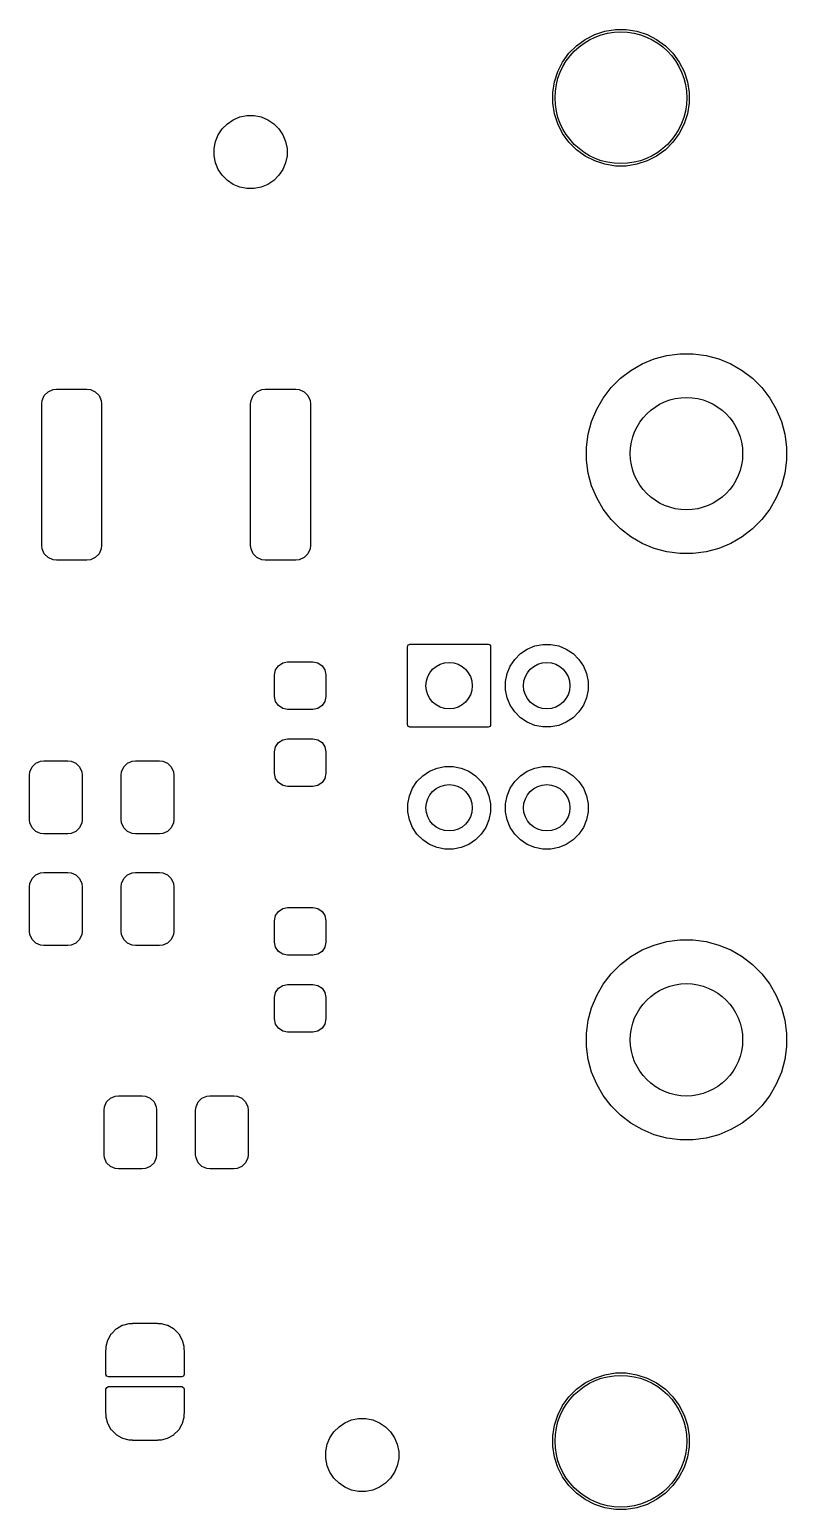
# Model space of a CAD drawing. Header units: inches. Extents: x 4.78 to 7.1, y -3.93 to -2.68.
# Drawn here: x 6.492 to 7.102, y -3.874 to -2.681 of the extents above; entities that cross this region are included whole.
import ezdxf

# ---------------------------------------------------------------- set-up
doc = ezdxf.new("R2010")
doc.units = ezdxf.units.IN
doc.header["$MEASUREMENT"] = 0
doc.layers.add('BLACK', color=250, linetype='CONTINUOUS')

msp = doc.modelspace()

# ---------------------------------------------------------------- linework, layer by layer
at = {"layer": 'BLACK', "linetype": 'CONTINUOUS'}
for p, q in [((6.9474, -2.6853), (6.9556, -2.6826)), ((6.9556, -2.6826), (6.9642, -2.6813)), ((6.9642, -2.6813), (6.9728, -2.6813)), ((6.9728, -2.6813), (6.9814, -2.6826)), ((6.9814, -2.6826), (6.9896, -2.6853)), ((6.9266, -2.7004), (6.9327, -2.6943)), ((6.9327, -2.6943), (6.9397, -2.6892)), ((6.9397, -2.6892), (6.9474, -2.6853)), ((6.9896, -2.6853), (6.9973, -2.6892)), ((6.9973, -2.6892), (7.0043, -2.6943)), ((7.0043, -2.6943), (7.0104, -2.7004)), ((6.9215, -2.7074), (6.9266, -2.7004)), ((7.0104, -2.7004), (7.0155, -2.7074)), ((6.9149, -2.7234), (6.9176, -2.7151)), ((6.9176, -2.7151), (6.9215, -2.7074)), ((7.0155, -2.7074), (7.0194, -2.7151)), ((7.0194, -2.7151), (7.0221, -2.7234)), ((6.9136, -2.7319), (6.9149, -2.7234)), ((7.0221, -2.7234), (7.0235, -2.7319)), ((6.9136, -2.7405), (6.9136, -2.7319)), ((6.9149, -2.7491), (6.9136, -2.7405)), ((7.0235, -2.7405), (7.0221, -2.7491)), ((7.0235, -2.7319), (7.0235, -2.7405)), ((6.6513, -2.7572), (6.6561, -2.754)), ((6.6561, -2.754), (6.6614, -2.7517)), ((6.6614, -2.7517), (6.6671, -2.7506)), ((6.6671, -2.7506), (6.6729, -2.7506)), ((6.6729, -2.7506), (6.6786, -2.7517)), ((6.6786, -2.7517), (6.6839, -2.754)), ((6.6839, -2.754), (6.6887, -2.7572)), ((6.9176, -2.7573), (6.9149, -2.7491)), ((7.0221, -2.7491), (7.0194, -2.7573)), ((6.6417, -2.7714), (6.644, -2.7661)), ((6.644, -2.7661), (6.6472, -2.7613)), ((6.6472, -2.7613), (6.6513, -2.7572)), ((6.6887, -2.7572), (6.6928, -2.7613)), ((6.6928, -2.7613), (6.696, -2.7661)), ((6.696, -2.7661), (6.6983, -2.7714)), ((6.9215, -2.765), (6.9176, -2.7573)), ((6.9266, -2.772), (6.9215, -2.765)), ((7.0155, -2.765), (7.0104, -2.772)), ((7.0194, -2.7573), (7.0155, -2.765)), ((6.6406, -2.7771), (6.6417, -2.7714)), ((6.6406, -2.7829), (6.6406, -2.7771)), ((6.6983, -2.7714), (6.6994, -2.7771)), ((6.6994, -2.7771), (6.6994, -2.7829)), ((6.9327, -2.7781), (6.9266, -2.772)), ((6.9397, -2.7832), (6.9327, -2.7781)), ((7.0043, -2.7781), (6.9973, -2.7832)), ((7.0104, -2.772), (7.0043, -2.7781)), ((6.6417, -2.7886), (6.6406, -2.7829)), ((6.644, -2.7939), (6.6417, -2.7886)), ((6.6983, -2.7886), (6.696, -2.7939)), ((6.6994, -2.7829), (6.6983, -2.7886)), ((6.9474, -2.7871), (6.9397, -2.7832)), ((6.9556, -2.7898), (6.9474, -2.7871)), ((6.9642, -2.7912), (6.9556, -2.7898)), ((6.9814, -2.7898), (6.9728, -2.7912)), ((6.9896, -2.7871), (6.9814, -2.7898)), ((6.9973, -2.7832), (6.9896, -2.7871)), ((6.6472, -2.7987), (6.644, -2.7939)), ((6.6513, -2.8028), (6.6472, -2.7987)), ((6.6928, -2.7987), (6.6887, -2.8028)), ((6.696, -2.7939), (6.6928, -2.7987)), ((6.9728, -2.7912), (6.9642, -2.7912)), ((6.6561, -2.806), (6.6513, -2.8028)), ((6.6614, -2.8083), (6.6561, -2.806)), ((6.6671, -2.8094), (6.6614, -2.8083)), ((6.6729, -2.8094), (6.6671, -2.8094)), ((6.6786, -2.8083), (6.6729, -2.8094)), ((6.6839, -2.806), (6.6786, -2.8083)), ((6.6887, -2.8028), (6.6839, -2.806)), ((6.9954, -2.9466), (7.0056, -2.9438)), ((7.0056, -2.9438), (7.0161, -2.9425)), ((7.0161, -2.9425), (7.0266, -2.9425)), ((7.0266, -2.9425), (7.0371, -2.9438)), ((7.0371, -2.9438), (7.0473, -2.9466)), ((6.9681, -2.9623), (6.9765, -2.9559)), ((6.9765, -2.9559), (6.9856, -2.9506)), ((6.9856, -2.9506), (6.9954, -2.9466)), ((7.0473, -2.9466), (7.057, -2.9506)), ((7.057, -2.9506), (7.0662, -2.9559)), ((7.0662, -2.9559), (7.0746, -2.9623)), ((6.9607, -2.9698), (6.9681, -2.9623)), ((7.0746, -2.9623), (7.082, -2.9698)), ((6.5017, -2.9829), (6.502, -2.9802)), ((6.502, -2.9802), (6.5038, -2.9762)), ((6.5038, -2.9762), (6.5069, -2.9732)), ((6.5069, -2.9732), (6.5108, -2.9714)), ((6.5108, -2.9714), (6.5135, -2.9711)), ((6.5135, -2.9711), (6.5381, -2.9711)), ((6.5381, -2.9711), (6.5409, -2.9714)), ((6.5409, -2.9714), (6.5448, -2.9732)), ((6.5448, -2.9732), (6.5479, -2.9762)), ((6.5479, -2.9762), (6.5496, -2.9802)), ((6.5496, -2.9802), (6.55, -2.9829)), ((6.67, -2.9829), (6.6704, -2.9802)), ((6.6704, -2.9802), (6.6721, -2.9762)), ((6.6721, -2.9762), (6.6752, -2.9732)), ((6.6752, -2.9732), (6.6791, -2.9714)), ((6.6791, -2.9714), (6.6819, -2.9711)), ((6.6819, -2.9711), (6.7065, -2.9711)), ((6.7065, -2.9711), (6.7092, -2.9714)), ((6.7092, -2.9714), (6.7131, -2.9732)), ((6.7131, -2.9732), (6.7162, -2.9762)), ((6.7162, -2.9762), (6.718, -2.9802)), ((6.718, -2.9802), (6.7183, -2.9829)), ((6.949, -2.9873), (6.9542, -2.9782)), ((6.9542, -2.9782), (6.9607, -2.9698)), ((7.082, -2.9698), (7.0884, -2.9782)), ((7.0884, -2.9782), (7.0937, -2.9873)), ((6.5017, -3.0971), (6.5017, -2.9829)), ((6.55, -2.9829), (6.55, -3.0971)), ((6.67, -3.0971), (6.67, -2.9829)), ((6.7183, -2.9829), (6.7183, -3.0971)), ((6.9449, -2.997), (6.949, -2.9873)), ((7.0937, -2.9873), (7.0978, -2.997)), ((6.9422, -3.0072), (6.9449, -2.997)), ((7.0978, -2.997), (7.1005, -3.0072)), ((6.9408, -3.0177), (6.9422, -3.0072)), ((7.1005, -3.0072), (7.1019, -3.0177)), ((6.9408, -3.0283), (6.9408, -3.0177)), ((6.9422, -3.0387), (6.9408, -3.0283)), ((7.1019, -3.0283), (7.1005, -3.0387)), ((7.1019, -3.0177), (7.1019, -3.0283)), ((6.9449, -3.0489), (6.9422, -3.0387)), ((7.1005, -3.0387), (7.0978, -3.0489)), ((6.949, -3.0587), (6.9449, -3.0489)), ((7.0978, -3.0489), (7.0937, -3.0587)), ((6.9542, -3.0678), (6.949, -3.0587)), ((7.0937, -3.0587), (7.0884, -3.0678)), ((6.9607, -3.0762), (6.9542, -3.0678)), ((6.9681, -3.0837), (6.9607, -3.0762)), ((7.082, -3.0762), (7.0746, -3.0837)), ((7.0884, -3.0678), (7.082, -3.0762)), ((6.9765, -3.0901), (6.9681, -3.0837)), ((7.0746, -3.0837), (7.0662, -3.0901)), ((6.502, -3.0998), (6.5017, -3.0971)), ((6.5038, -3.1038), (6.502, -3.0998)), ((6.5496, -3.0998), (6.5479, -3.1038)), ((6.55, -3.0971), (6.5496, -3.0998)), ((6.6704, -3.0998), (6.67, -3.0971)), ((6.6721, -3.1038), (6.6704, -3.0998)), ((6.718, -3.0998), (6.7162, -3.1038)), ((6.7183, -3.0971), (6.718, -3.0998)), ((6.9856, -3.0954), (6.9765, -3.0901)), ((6.9954, -3.0994), (6.9856, -3.0954)), ((7.0056, -3.1021), (6.9954, -3.0994)), ((7.0473, -3.0994), (7.0371, -3.1021)), ((7.057, -3.0954), (7.0473, -3.0994)), ((7.0662, -3.0901), (7.057, -3.0954)), ((6.5069, -3.1068), (6.5038, -3.1038)), ((6.5108, -3.1086), (6.5069, -3.1068)), ((6.5135, -3.1089), (6.5108, -3.1086)), ((6.5381, -3.1089), (6.5135, -3.1089)), ((6.5409, -3.1086), (6.5381, -3.1089)), ((6.5448, -3.1068), (6.5409, -3.1086)), ((6.5479, -3.1038), (6.5448, -3.1068)), ((6.6752, -3.1068), (6.6721, -3.1038)), ((6.6791, -3.1086), (6.6752, -3.1068)), ((6.6819, -3.1089), (6.6791, -3.1086)), ((6.7065, -3.1089), (6.6819, -3.1089)), ((6.7092, -3.1086), (6.7065, -3.1089)), ((6.7131, -3.1068), (6.7092, -3.1086)), ((6.7162, -3.1038), (6.7131, -3.1068)), ((7.0161, -3.1035), (7.0056, -3.1021)), ((7.0266, -3.1035), (7.0161, -3.1035)), ((7.0371, -3.1021), (7.0266, -3.1035)), ((6.7965, -3.1785), (6.7967, -3.1778)), ((6.7965, -3.2415), (6.7965, -3.1785)), ((6.7967, -3.1778), (6.7971, -3.1771)), ((6.7971, -3.1771), (6.7978, -3.1767)), ((6.7978, -3.1767), (6.7985, -3.1765)), ((6.7985, -3.1765), (6.8615, -3.1765)), ((6.8615, -3.1765), (6.8622, -3.1767)), ((6.8622, -3.1767), (6.8629, -3.1771)), ((6.8629, -3.1771), (6.8633, -3.1778)), ((6.8633, -3.1778), (6.8635, -3.1785)), ((6.8635, -3.1785), (6.8635, -3.2415)), ((6.8829, -3.1888), (6.8875, -3.1841)), ((6.8875, -3.1841), (6.893, -3.1805)), ((6.893, -3.1805), (6.899, -3.178)), ((6.899, -3.178), (6.9055, -3.1767)), ((6.9055, -3.1767), (6.912, -3.1767)), ((6.912, -3.1767), (6.9185, -3.178)), ((6.9185, -3.178), (6.9245, -3.1805)), ((6.9245, -3.1805), (6.93, -3.1841)), ((6.93, -3.1841), (6.9346, -3.1888)), ((6.6901, -3.1973), (6.6924, -3.1939)), ((6.6924, -3.1939), (6.6959, -3.1916)), ((6.6959, -3.1916), (6.6999, -3.1908)), ((6.6999, -3.1908), (6.7201, -3.1908)), ((6.7201, -3.1908), (6.7241, -3.1916)), ((6.7241, -3.1916), (6.7276, -3.1939)), ((6.7276, -3.1939), (6.7299, -3.1973)), ((6.8767, -3.2003), (6.8792, -3.1942)), ((6.8792, -3.1942), (6.8829, -3.1888)), ((6.9346, -3.1888), (6.9383, -3.1942)), ((6.9383, -3.1942), (6.9408, -3.2003)), ((6.6893, -3.2014), (6.6901, -3.1973)), ((6.6893, -3.2186), (6.6893, -3.2014)), ((6.7299, -3.1973), (6.7307, -3.2014)), ((6.7307, -3.2014), (6.7307, -3.2186)), ((6.8754, -3.2067), (6.8767, -3.2003)), ((6.8754, -3.2133), (6.8754, -3.2067)), ((6.9408, -3.2003), (6.942, -3.2067)), ((6.942, -3.2067), (6.942, -3.2133)), ((6.6901, -3.2227), (6.6893, -3.2186)), ((6.7307, -3.2186), (6.7299, -3.2227)), ((6.8767, -3.2197), (6.8754, -3.2133)), ((6.8792, -3.2258), (6.8767, -3.2197)), ((6.9408, -3.2197), (6.9383, -3.2258)), ((6.942, -3.2133), (6.9408, -3.2197)), ((6.6924, -3.2261), (6.6901, -3.2227)), ((6.6959, -3.2284), (6.6924, -3.2261)), ((6.6999, -3.2292), (6.6959, -3.2284)), ((6.7201, -3.2292), (6.6999, -3.2292)), ((6.7241, -3.2284), (6.7201, -3.2292)), ((6.7276, -3.2261), (6.7241, -3.2284)), ((6.7299, -3.2227), (6.7276, -3.2261)), ((6.8829, -3.2312), (6.8792, -3.2258)), ((6.8875, -3.2359), (6.8829, -3.2312)), ((6.9346, -3.2312), (6.93, -3.2359)), ((6.9383, -3.2258), (6.9346, -3.2312)), ((6.7967, -3.2422), (6.7965, -3.2415)), ((6.7971, -3.2429), (6.7967, -3.2422)), ((6.7978, -3.2433), (6.7971, -3.2429)), ((6.7985, -3.2435), (6.7978, -3.2433)), ((6.8615, -3.2435), (6.7985, -3.2435)), ((6.8622, -3.2433), (6.8615, -3.2435)), ((6.8629, -3.2429), (6.8622, -3.2433)), ((6.8633, -3.2422), (6.8629, -3.2429)), ((6.8635, -3.2415), (6.8633, -3.2422)), ((6.893, -3.2395), (6.8875, -3.2359)), ((6.899, -3.242), (6.893, -3.2395)), ((6.9055, -3.2433), (6.899, -3.242)), ((6.912, -3.2433), (6.9055, -3.2433)), ((6.9185, -3.242), (6.912, -3.2433)), ((6.9245, -3.2395), (6.9185, -3.242)), ((6.93, -3.2359), (6.9245, -3.2395)), ((6.6924, -3.2559), (6.6959, -3.2536)), ((6.6959, -3.2536), (6.6999, -3.2528)), ((6.6999, -3.2528), (6.7201, -3.2528)), ((6.7201, -3.2528), (6.7241, -3.2536)), ((6.7241, -3.2536), (6.7276, -3.2559)), ((6.6893, -3.2634), (6.6901, -3.2593)), ((6.6893, -3.2806), (6.6893, -3.2634)), ((6.6901, -3.2593), (6.6924, -3.2559)), ((6.7276, -3.2559), (6.7299, -3.2593)), ((6.7299, -3.2593), (6.7307, -3.2634)), ((6.7307, -3.2634), (6.7307, -3.2806)), ((6.4919, -3.282), (6.4922, -3.2794)), ((6.4922, -3.2794), (6.494, -3.2755)), ((6.494, -3.2755), (6.497, -3.2725)), ((6.497, -3.2725), (6.5008, -3.2708)), ((6.5008, -3.2708), (6.5035, -3.2705)), ((6.5035, -3.2705), (6.5227, -3.2705)), ((6.5227, -3.2705), (6.5253, -3.2708)), ((6.5253, -3.2708), (6.5292, -3.2725)), ((6.5292, -3.2725), (6.5322, -3.2755)), ((6.5322, -3.2755), (6.5339, -3.2794)), ((6.5339, -3.2794), (6.5343, -3.282)), ((6.5657, -3.282), (6.5661, -3.2794)), ((6.5661, -3.2794), (6.5678, -3.2755)), ((6.5678, -3.2755), (6.5708, -3.2725)), ((6.5708, -3.2725), (6.5747, -3.2708)), ((6.5747, -3.2708), (6.5773, -3.2705)), ((6.5773, -3.2705), (6.5965, -3.2705)), ((6.5965, -3.2705), (6.5992, -3.2708)), ((6.5992, -3.2708), (6.603, -3.2725)), ((6.603, -3.2725), (6.606, -3.2755)), ((6.606, -3.2755), (6.6078, -3.2794)), ((6.6078, -3.2794), (6.6081, -3.282)), ((6.8088, -3.2826), (6.8142, -3.2789)), ((6.8142, -3.2789), (6.8203, -3.2764)), ((6.8203, -3.2764), (6.8267, -3.2751)), ((6.8267, -3.2751), (6.8333, -3.2751)), ((6.8333, -3.2751), (6.8397, -3.2764)), ((6.8397, -3.2764), (6.8458, -3.2789)), ((6.8458, -3.2789), (6.8512, -3.2826)), ((6.8875, -3.2826), (6.893, -3.2789)), ((6.893, -3.2789), (6.899, -3.2764)), ((6.899, -3.2764), (6.9055, -3.2751)), ((6.9055, -3.2751), (6.912, -3.2751)), ((6.912, -3.2751), (6.9185, -3.2764)), ((6.9185, -3.2764), (6.9245, -3.2789)), ((6.9245, -3.2789), (6.93, -3.2826)), ((6.4919, -3.318), (6.4919, -3.282)), ((6.5343, -3.282), (6.5343, -3.318)), ((6.5657, -3.318), (6.5657, -3.282)), ((6.6081, -3.282), (6.6081, -3.318)), ((6.6901, -3.2847), (6.6893, -3.2806)), ((6.6924, -3.2881), (6.6901, -3.2847)), ((6.6959, -3.2904), (6.6924, -3.2881)), ((6.6999, -3.2912), (6.6959, -3.2904)), ((6.7201, -3.2912), (6.6999, -3.2912)), ((6.7241, -3.2904), (6.7201, -3.2912)), ((6.7276, -3.2881), (6.7241, -3.2904)), ((6.7299, -3.2847), (6.7276, -3.2881)), ((6.7307, -3.2806), (6.7299, -3.2847)), ((6.8005, -3.2927), (6.8041, -3.2872)), ((6.8041, -3.2872), (6.8088, -3.2826)), ((6.8512, -3.2826), (6.8559, -3.2872)), ((6.8559, -3.2872), (6.8595, -3.2927)), ((6.8792, -3.2927), (6.8829, -3.2872)), ((6.8829, -3.2872), (6.8875, -3.2826)), ((6.93, -3.2826), (6.9346, -3.2872)), ((6.9346, -3.2872), (6.9383, -3.2927)), ((6.7967, -3.3051), (6.798, -3.2987)), ((6.798, -3.2987), (6.8005, -3.2927)), ((6.8595, -3.2927), (6.862, -3.2987)), ((6.862, -3.2987), (6.8633, -3.3051)), ((6.8754, -3.3051), (6.8767, -3.2987)), ((6.8767, -3.2987), (6.8792, -3.2927)), ((6.9383, -3.2927), (6.9408, -3.2987)), ((6.9408, -3.2987), (6.942, -3.3051)), ((6.7967, -3.3117), (6.7967, -3.3051)), ((6.798, -3.3181), (6.7967, -3.3117)), ((6.8633, -3.3117), (6.862, -3.3181)), ((6.8633, -3.3051), (6.8633, -3.3117)), ((6.8754, -3.3117), (6.8754, -3.3051)), ((6.8767, -3.3181), (6.8754, -3.3117)), ((6.942, -3.3117), (6.9408, -3.3181)), ((6.942, -3.3051), (6.942, -3.3117)), ((6.4922, -3.3206), (6.4919, -3.318)), ((6.494, -3.3245), (6.4922, -3.3206)), ((6.497, -3.3275), (6.494, -3.3245)), ((6.5322, -3.3245), (6.5292, -3.3275)), ((6.5339, -3.3206), (6.5322, -3.3245)), ((6.5343, -3.318), (6.5339, -3.3206)), ((6.5661, -3.3206), (6.5657, -3.318)), ((6.5678, -3.3245), (6.5661, -3.3206)), ((6.5708, -3.3275), (6.5678, -3.3245)), ((6.606, -3.3245), (6.603, -3.3275)), ((6.6078, -3.3206), (6.606, -3.3245)), ((6.6081, -3.318), (6.6078, -3.3206)), ((6.8005, -3.3242), (6.798, -3.3181)), ((6.8041, -3.3297), (6.8005, -3.3242)), ((6.8595, -3.3242), (6.8559, -3.3297)), ((6.862, -3.3181), (6.8595, -3.3242)), ((6.8792, -3.3242), (6.8767, -3.3181)), ((6.8829, -3.3297), (6.8792, -3.3242)), ((6.9383, -3.3242), (6.9346, -3.3297)), ((6.9408, -3.3181), (6.9383, -3.3242)), ((6.5008, -3.3292), (6.497, -3.3275)), ((6.5035, -3.3295), (6.5008, -3.3292)), ((6.5227, -3.3295), (6.5035, -3.3295)), ((6.5253, -3.3292), (6.5227, -3.3295)), ((6.5292, -3.3275), (6.5253, -3.3292)), ((6.5747, -3.3292), (6.5708, -3.3275)), ((6.5773, -3.3295), (6.5747, -3.3292)), ((6.5965, -3.3295), (6.5773, -3.3295)), ((6.5992, -3.3292), (6.5965, -3.3295)), ((6.603, -3.3275), (6.5992, -3.3292)), ((6.8088, -3.3343), (6.8041, -3.3297)), ((6.8142, -3.3379), (6.8088, -3.3343)), ((6.8203, -3.3404), (6.8142, -3.3379)), ((6.8458, -3.3379), (6.8397, -3.3404)), ((6.8512, -3.3343), (6.8458, -3.3379)), ((6.8559, -3.3297), (6.8512, -3.3343)), ((6.8875, -3.3343), (6.8829, -3.3297)), ((6.893, -3.3379), (6.8875, -3.3343)), ((6.899, -3.3404), (6.893, -3.3379)), ((6.9245, -3.3379), (6.9185, -3.3404)), ((6.93, -3.3343), (6.9245, -3.3379)), ((6.9346, -3.3297), (6.93, -3.3343)), ((6.8267, -3.3417), (6.8203, -3.3404)), ((6.8333, -3.3417), (6.8267, -3.3417)), ((6.8397, -3.3404), (6.8333, -3.3417)), ((6.9055, -3.3417), (6.899, -3.3404)), ((6.912, -3.3417), (6.9055, -3.3417)), ((6.9185, -3.3404), (6.912, -3.3417)), ((6.494, -3.3655), (6.497, -3.3625)), ((6.497, -3.3625), (6.5008, -3.3608)), ((6.5008, -3.3608), (6.5035, -3.3605)), ((6.5035, -3.3605), (6.5227, -3.3605)), ((6.5227, -3.3605), (6.5253, -3.3608)), ((6.5253, -3.3608), (6.5292, -3.3625)), ((6.5292, -3.3625), (6.5322, -3.3655)), ((6.5678, -3.3655), (6.5708, -3.3625)), ((6.5708, -3.3625), (6.5747, -3.3608)), ((6.5747, -3.3608), (6.5773, -3.3605)), ((6.5773, -3.3605), (6.5965, -3.3605)), ((6.5965, -3.3605), (6.5992, -3.3608)), ((6.5992, -3.3608), (6.603, -3.3625)), ((6.603, -3.3625), (6.606, -3.3655)), ((6.4919, -3.372), (6.4922, -3.3694)), ((6.4919, -3.408), (6.4919, -3.372)), ((6.4922, -3.3694), (6.494, -3.3655)), ((6.5322, -3.3655), (6.5339, -3.3694)), ((6.5339, -3.3694), (6.5343, -3.372)), ((6.5343, -3.372), (6.5343, -3.408)), ((6.5657, -3.372), (6.5661, -3.3694)), ((6.5657, -3.408), (6.5657, -3.372)), ((6.5661, -3.3694), (6.5678, -3.3655)), ((6.606, -3.3655), (6.6078, -3.3694)), ((6.6078, -3.3694), (6.6081, -3.372)), ((6.6081, -3.372), (6.6081, -3.408)), ((6.6893, -3.3994), (6.6901, -3.3953)), ((6.6901, -3.3953), (6.6924, -3.3919)), ((6.6924, -3.3919), (6.6959, -3.3896)), ((6.6959, -3.3896), (6.6999, -3.3888)), ((6.6999, -3.3888), (6.7201, -3.3888)), ((6.7201, -3.3888), (6.7241, -3.3896)), ((6.7241, -3.3896), (6.7276, -3.3919)), ((6.7276, -3.3919), (6.7299, -3.3953)), ((6.7299, -3.3953), (6.7307, -3.3994)), ((6.4922, -3.4106), (6.4919, -3.408)), ((6.494, -3.4145), (6.4922, -3.4106)), ((6.5339, -3.4106), (6.5322, -3.4145)), ((6.5343, -3.408), (6.5339, -3.4106)), ((6.5661, -3.4106), (6.5657, -3.408)), ((6.5678, -3.4145), (6.5661, -3.4106)), ((6.6078, -3.4106), (6.606, -3.4145)), ((6.6081, -3.408), (6.6078, -3.4106)), ((6.6893, -3.4166), (6.6893, -3.3994)), ((6.7307, -3.3994), (6.7307, -3.4166)), ((6.497, -3.4175), (6.494, -3.4145)), ((6.5008, -3.4192), (6.497, -3.4175)), ((6.5035, -3.4195), (6.5008, -3.4192)), ((6.5227, -3.4195), (6.5035, -3.4195)), ((6.5253, -3.4192), (6.5227, -3.4195)), ((6.5292, -3.4175), (6.5253, -3.4192)), ((6.5322, -3.4145), (6.5292, -3.4175)), ((6.5708, -3.4175), (6.5678, -3.4145)), ((6.5747, -3.4192), (6.5708, -3.4175)), ((6.5773, -3.4195), (6.5747, -3.4192)), ((6.5965, -3.4195), (6.5773, -3.4195)), ((6.5992, -3.4192), (6.5965, -3.4195)), ((6.603, -3.4175), (6.5992, -3.4192)), ((6.606, -3.4145), (6.603, -3.4175)), ((6.6901, -3.4207), (6.6893, -3.4166)), ((6.6924, -3.4241), (6.6901, -3.4207)), ((6.7299, -3.4207), (6.7276, -3.4241)), ((6.7307, -3.4166), (6.7299, -3.4207)), ((6.9856, -3.423), (6.9954, -3.419)), ((6.9954, -3.419), (7.0056, -3.4163)), ((7.0056, -3.4163), (7.0161, -3.4149)), ((7.0161, -3.4149), (7.0266, -3.4149)), ((7.0266, -3.4149), (7.0371, -3.4163)), ((7.0371, -3.4163), (7.0473, -3.419)), ((7.0473, -3.419), (7.057, -3.423)), ((6.6959, -3.4264), (6.6924, -3.4241)), ((6.6999, -3.4272), (6.6959, -3.4264)), ((6.7201, -3.4272), (6.6999, -3.4272)), ((6.7241, -3.4264), (6.7201, -3.4272)), ((6.7276, -3.4241), (6.7241, -3.4264)), ((6.9681, -3.4348), (6.9765, -3.4283)), ((6.9765, -3.4283), (6.9856, -3.423)), ((7.057, -3.423), (7.0662, -3.4283)), ((7.0662, -3.4283), (7.0746, -3.4348)), ((6.9542, -3.4506), (6.9607, -3.4422)), ((6.9607, -3.4422), (6.9681, -3.4348)), ((7.0746, -3.4348), (7.082, -3.4422)), ((7.082, -3.4422), (7.0884, -3.4506)), ((6.6893, -3.4614), (6.6901, -3.4573)), ((6.6901, -3.4573), (6.6924, -3.4539)), ((6.6924, -3.4539), (6.6959, -3.4516)), ((6.6959, -3.4516), (6.6999, -3.4508)), ((6.6999, -3.4508), (6.7201, -3.4508)), ((6.7201, -3.4508), (6.7241, -3.4516)), ((6.7241, -3.4516), (6.7276, -3.4539)), ((6.7276, -3.4539), (6.7299, -3.4573)), ((6.7299, -3.4573), (6.7307, -3.4614)), ((6.949, -3.4597), (6.9542, -3.4506)), ((7.0884, -3.4506), (7.0937, -3.4597)), ((6.6893, -3.4786), (6.6893, -3.4614)), ((6.7307, -3.4614), (6.7307, -3.4786)), ((6.9422, -3.4797), (6.9449, -3.4695)), ((6.9449, -3.4695), (6.949, -3.4597)), ((7.0937, -3.4597), (7.0978, -3.4695)), ((7.0978, -3.4695), (7.1005, -3.4797)), ((6.6901, -3.4827), (6.6893, -3.4786)), ((6.7307, -3.4786), (6.7299, -3.4827)), ((6.9408, -3.4902), (6.9422, -3.4797)), ((7.1005, -3.4797), (7.1019, -3.4902)), ((6.6924, -3.4861), (6.6901, -3.4827)), ((6.6959, -3.4884), (6.6924, -3.4861)), ((6.6999, -3.4892), (6.6959, -3.4884)), ((6.7201, -3.4892), (6.6999, -3.4892)), ((6.7241, -3.4884), (6.7201, -3.4892)), ((6.7276, -3.4861), (6.7241, -3.4884)), ((6.7299, -3.4827), (6.7276, -3.4861)), ((6.9408, -3.5007), (6.9408, -3.4902)), ((7.1019, -3.4902), (7.1019, -3.5007)), ((6.9422, -3.5112), (6.9408, -3.5007)), ((7.1019, -3.5007), (7.1005, -3.5112)), ((6.9449, -3.5214), (6.9422, -3.5112)), ((7.1005, -3.5112), (7.0978, -3.5214)), ((6.949, -3.5311), (6.9449, -3.5214)), ((7.0978, -3.5214), (7.0937, -3.5311)), ((6.557, -3.5425), (6.5608, -3.5408)), ((6.5608, -3.5408), (6.5635, -3.5405)), ((6.5635, -3.5405), (6.5827, -3.5405)), ((6.5827, -3.5405), (6.5853, -3.5408)), ((6.5853, -3.5408), (6.5892, -3.5425)), ((6.6308, -3.5425), (6.6347, -3.5408)), ((6.6347, -3.5408), (6.6373, -3.5405)), ((6.6373, -3.5405), (6.6565, -3.5405)), ((6.6565, -3.5405), (6.6592, -3.5408)), ((6.6592, -3.5408), (6.663, -3.5425)), ((6.9542, -3.5403), (6.949, -3.5311)), ((6.9607, -3.5486), (6.9542, -3.5403)), ((7.0884, -3.5403), (7.082, -3.5486)), ((7.0937, -3.5311), (7.0884, -3.5403)), ((6.5519, -3.552), (6.5522, -3.5494)), ((6.5519, -3.588), (6.5519, -3.552)), ((6.5522, -3.5494), (6.554, -3.5455)), ((6.554, -3.5455), (6.557, -3.5425)), ((6.5892, -3.5425), (6.5922, -3.5455)), ((6.5922, -3.5455), (6.5939, -3.5494)), ((6.5939, -3.5494), (6.5943, -3.552)), ((6.5943, -3.552), (6.5943, -3.588)), ((6.6257, -3.552), (6.6261, -3.5494)), ((6.6257, -3.588), (6.6257, -3.552)), ((6.6261, -3.5494), (6.6278, -3.5455)), ((6.6278, -3.5455), (6.6308, -3.5425)), ((6.663, -3.5425), (6.666, -3.5455)), ((6.666, -3.5455), (6.6678, -3.5494)), ((6.6678, -3.5494), (6.6681, -3.552)), ((6.6681, -3.552), (6.6681, -3.588)), ((6.9681, -3.5561), (6.9607, -3.5486)), ((7.082, -3.5486), (7.0746, -3.5561)), ((6.9765, -3.5625), (6.9681, -3.5561)), ((6.9856, -3.5678), (6.9765, -3.5625)), ((7.0662, -3.5625), (7.057, -3.5678)), ((7.0746, -3.5561), (7.0662, -3.5625)), ((6.9954, -3.5719), (6.9856, -3.5678)), ((7.0056, -3.5746), (6.9954, -3.5719)), ((7.0161, -3.576), (7.0056, -3.5746)), ((7.0266, -3.576), (7.0161, -3.576)), ((7.0371, -3.5746), (7.0266, -3.576)), ((7.0473, -3.5719), (7.0371, -3.5746)), ((7.057, -3.5678), (7.0473, -3.5719)), ((6.5522, -3.5906), (6.5519, -3.588)), ((6.5943, -3.588), (6.5939, -3.5906)), ((6.6261, -3.5906), (6.6257, -3.588)), ((6.6681, -3.588), (6.6678, -3.5906)), ((6.554, -3.5945), (6.5522, -3.5906)), ((6.557, -3.5975), (6.554, -3.5945)), ((6.5608, -3.5992), (6.557, -3.5975)), ((6.5635, -3.5995), (6.5608, -3.5992)), ((6.5827, -3.5995), (6.5635, -3.5995)), ((6.5853, -3.5992), (6.5827, -3.5995)), ((6.5892, -3.5975), (6.5853, -3.5992)), ((6.5922, -3.5945), (6.5892, -3.5975)), ((6.5939, -3.5906), (6.5922, -3.5945)), ((6.6278, -3.5945), (6.6261, -3.5906)), ((6.6308, -3.5975), (6.6278, -3.5945)), ((6.6347, -3.5992), (6.6308, -3.5975)), ((6.6373, -3.5995), (6.6347, -3.5992)), ((6.6565, -3.5995), (6.6373, -3.5995)), ((6.6592, -3.5992), (6.6565, -3.5995)), ((6.663, -3.5975), (6.6592, -3.5992)), ((6.666, -3.5945), (6.663, -3.5975)), ((6.6678, -3.5906), (6.666, -3.5945)), ((6.5553, -3.7369), (6.5578, -3.7324)), ((6.5578, -3.7324), (6.5581, -3.732)), ((6.5581, -3.732), (6.5618, -3.7284)), ((6.5618, -3.7284), (6.5622, -3.7281)), ((6.5622, -3.7281), (6.5666, -3.7255)), ((6.5666, -3.7255), (6.5671, -3.7253)), ((6.5671, -3.7253), (6.5721, -3.724)), ((6.5721, -3.724), (6.5726, -3.7239)), ((6.5726, -3.7239), (6.5748, -3.7239)), ((6.5748, -3.7239), (6.5752, -3.7238)), ((6.5752, -3.7238), (6.5948, -3.7238)), ((6.5948, -3.7238), (6.5952, -3.7239)), ((6.5952, -3.7239), (6.5974, -3.7239)), ((6.5974, -3.7239), (6.5979, -3.724)), ((6.5979, -3.724), (6.6029, -3.7253)), ((6.6029, -3.7253), (6.6034, -3.7255)), ((6.6034, -3.7255), (6.6078, -3.7281)), ((6.6078, -3.7281), (6.6082, -3.7284)), ((6.6082, -3.7284), (6.6119, -3.732)), ((6.6119, -3.732), (6.6122, -3.7324)), ((6.6122, -3.7324), (6.6147, -3.7369)), ((6.5537, -3.7423), (6.5551, -3.7374)), ((6.5537, -3.7428), (6.5537, -3.7423)), ((6.5537, -3.745), (6.5537, -3.7428)), ((6.5551, -3.7374), (6.5553, -3.7369)), ((6.6147, -3.7369), (6.6149, -3.7374)), ((6.6149, -3.7374), (6.6163, -3.7423)), ((6.6163, -3.7423), (6.6163, -3.7428)), ((6.6163, -3.7428), (6.6163, -3.745)), ((6.5535, -3.7454), (6.5537, -3.745)), ((6.5535, -3.7651), (6.5535, -3.7454)), ((6.6163, -3.745), (6.6165, -3.7454)), ((6.6165, -3.7454), (6.6165, -3.7651)), ((6.5541, -3.7665), (6.5535, -3.7651)), ((6.5555, -3.7671), (6.5541, -3.7665)), ((6.6145, -3.7671), (6.5555, -3.7671)), ((6.6159, -3.7665), (6.6145, -3.7671)), ((6.6165, -3.7651), (6.6159, -3.7665)), ((6.9397, -3.7719), (6.9474, -3.768)), ((6.9474, -3.768), (6.9556, -3.7653)), ((6.9556, -3.7653), (6.9642, -3.7639)), ((6.9642, -3.7639), (6.9728, -3.7639)), ((6.9728, -3.7639), (6.9814, -3.7653)), ((6.9814, -3.7653), (6.9896, -3.768)), ((6.9896, -3.768), (6.9973, -3.7719)), ((6.5535, -3.7769), (6.5541, -3.7755)), ((6.5535, -3.7966), (6.5535, -3.7769)), ((6.5541, -3.7755), (6.5555, -3.7749)), ((6.5555, -3.7749), (6.6145, -3.7749)), ((6.6145, -3.7749), (6.6159, -3.7755)), ((6.6159, -3.7755), (6.6165, -3.7769)), ((6.6165, -3.7769), (6.6165, -3.7966)), ((6.9266, -3.7831), (6.9327, -3.777)), ((6.9327, -3.777), (6.9397, -3.7719)), ((6.9973, -3.7719), (7.0043, -3.777)), ((7.0043, -3.777), (7.0104, -3.7831)), ((6.9176, -3.7978), (6.9215, -3.7901)), ((6.9215, -3.7901), (6.9266, -3.7831)), ((7.0104, -3.7831), (7.0155, -3.7901)), ((7.0155, -3.7901), (7.0194, -3.7978)), ((6.5537, -3.797), (6.5535, -3.7966)), ((6.5537, -3.7992), (6.5537, -3.797)), ((6.5537, -3.7997), (6.5537, -3.7992)), ((6.5551, -3.8046), (6.5537, -3.7997)), ((6.6163, -3.7997), (6.6149, -3.8046)), ((6.6165, -3.7966), (6.6163, -3.797)), ((6.6163, -3.797), (6.6163, -3.7992)), ((6.6163, -3.7992), (6.6163, -3.7997)), ((6.7413, -3.8072), (6.7461, -3.804)), ((6.7461, -3.804), (6.7514, -3.8017)), ((6.7514, -3.8017), (6.7571, -3.8006)), ((6.7571, -3.8006), (6.7629, -3.8006)), ((6.7629, -3.8006), (6.7686, -3.8017)), ((6.7686, -3.8017), (6.7739, -3.804)), ((6.7739, -3.804), (6.7787, -3.8072)), ((6.9149, -3.806), (6.9176, -3.7978)), ((7.0194, -3.7978), (7.0221, -3.806)), ((6.5553, -3.8051), (6.5551, -3.8046)), ((6.5578, -3.8096), (6.5553, -3.8051)), ((6.5581, -3.81), (6.5578, -3.8096)), ((6.5618, -3.8136), (6.5581, -3.81)), ((6.5622, -3.8139), (6.5618, -3.8136)), ((6.5666, -3.8165), (6.5622, -3.8139)), ((6.6078, -3.8139), (6.6034, -3.8165)), ((6.6082, -3.8136), (6.6078, -3.8139)), ((6.6119, -3.81), (6.6082, -3.8136)), ((6.6122, -3.8096), (6.6119, -3.81)), ((6.6147, -3.8051), (6.6122, -3.8096)), ((6.6149, -3.8046), (6.6147, -3.8051)), ((6.7317, -3.8214), (6.734, -3.8161)), ((6.734, -3.8161), (6.7372, -3.8113)), ((6.7372, -3.8113), (6.7413, -3.8072)), ((6.7787, -3.8072), (6.7828, -3.8113)), ((6.7828, -3.8113), (6.786, -3.8161)), ((6.786, -3.8161), (6.7883, -3.8214)), ((6.9136, -3.8146), (6.9149, -3.806)), ((6.9136, -3.8232), (6.9136, -3.8146)), ((7.0221, -3.806), (7.0235, -3.8146)), ((7.0235, -3.8146), (7.0235, -3.8232)), ((6.5671, -3.8167), (6.5666, -3.8165)), ((6.5721, -3.818), (6.5671, -3.8167)), ((6.5726, -3.8181), (6.5721, -3.818)), ((6.5748, -3.8181), (6.5726, -3.8181)), ((6.5752, -3.8182), (6.5748, -3.8181)), ((6.5948, -3.8182), (6.5752, -3.8182)), ((6.5952, -3.8181), (6.5948, -3.8182)), ((6.5974, -3.8181), (6.5952, -3.8181)), ((6.5979, -3.818), (6.5974, -3.8181)), ((6.6029, -3.8167), (6.5979, -3.818)), ((6.6034, -3.8165), (6.6029, -3.8167)), ((6.7306, -3.8271), (6.7317, -3.8214)), ((6.7306, -3.8329), (6.7306, -3.8271)), ((6.7883, -3.8214), (6.7894, -3.8271)), ((6.7894, -3.8271), (6.7894, -3.8329)), ((6.9149, -3.8318), (6.9136, -3.8232)), ((7.0235, -3.8232), (7.0221, -3.8318)), ((6.7317, -3.8386), (6.7306, -3.8329)), ((6.734, -3.8439), (6.7317, -3.8386)), ((6.7883, -3.8386), (6.786, -3.8439)), ((6.7894, -3.8329), (6.7883, -3.8386)), ((6.9176, -3.84), (6.9149, -3.8318)), ((6.9215, -3.8477), (6.9176, -3.84)), ((7.0194, -3.84), (7.0155, -3.8477)), ((7.0221, -3.8318), (7.0194, -3.84)), ((6.7372, -3.8487), (6.734, -3.8439)), ((6.7413, -3.8528), (6.7372, -3.8487)), ((6.7828, -3.8487), (6.7787, -3.8528)), ((6.786, -3.8439), (6.7828, -3.8487)), ((6.9266, -3.8547), (6.9215, -3.8477)), ((7.0155, -3.8477), (7.0104, -3.8547)), ((6.7461, -3.856), (6.7413, -3.8528)), ((6.7514, -3.8583), (6.7461, -3.856)), ((6.7571, -3.8594), (6.7514, -3.8583)), ((6.7629, -3.8594), (6.7571, -3.8594)), ((6.7686, -3.8583), (6.7629, -3.8594)), ((6.7739, -3.856), (6.7686, -3.8583)), ((6.7787, -3.8528), (6.7739, -3.856)), ((6.9327, -3.8608), (6.9266, -3.8547)), ((6.9397, -3.8659), (6.9327, -3.8608)), ((7.0043, -3.8608), (6.9973, -3.8659)), ((7.0104, -3.8547), (7.0043, -3.8608)), ((6.9474, -3.8698), (6.9397, -3.8659)), ((6.9556, -3.8725), (6.9474, -3.8698)), ((6.9642, -3.8738), (6.9556, -3.8725)), ((6.9728, -3.8738), (6.9642, -3.8738)), ((6.9814, -3.8725), (6.9728, -3.8738)), ((6.9896, -3.8698), (6.9814, -3.8725)), ((6.9973, -3.8659), (6.9896, -3.8698))]:
    msp.add_line(p, q, dxfattribs=at)
at = {"layer": 'BLACK'}
for centre, radius in [((6.9685, -2.7362), 0.0531), ((6.9685, -2.7362), 0.0531), ((7.0213, -3.023), 0.0453), ((6.83, -3.21), 0.0187), ((6.9087, -3.21), 0.0187), ((6.83, -3.3084), 0.0187), ((6.9087, -3.3084), 0.0187), ((7.0213, -3.4954), 0.0453), ((6.9685, -3.8189), 0.0531), ((6.9685, -3.8189), 0.0531)]:
    msp.add_circle(centre, radius, dxfattribs=at)
at = {"layer": 'WHITE'}
for centre, radius in [((7.0213, -3.023), 0.0453), ((6.83, -3.21), 0.0187), ((6.9087, -3.21), 0.0187), ((6.83, -3.3084), 0.0187), ((6.9087, -3.3084), 0.0187), ((7.0213, -3.4954), 0.0453)]:
    msp.add_circle(centre, radius, dxfattribs=at)

doc.saveas('drawing.dxf')
